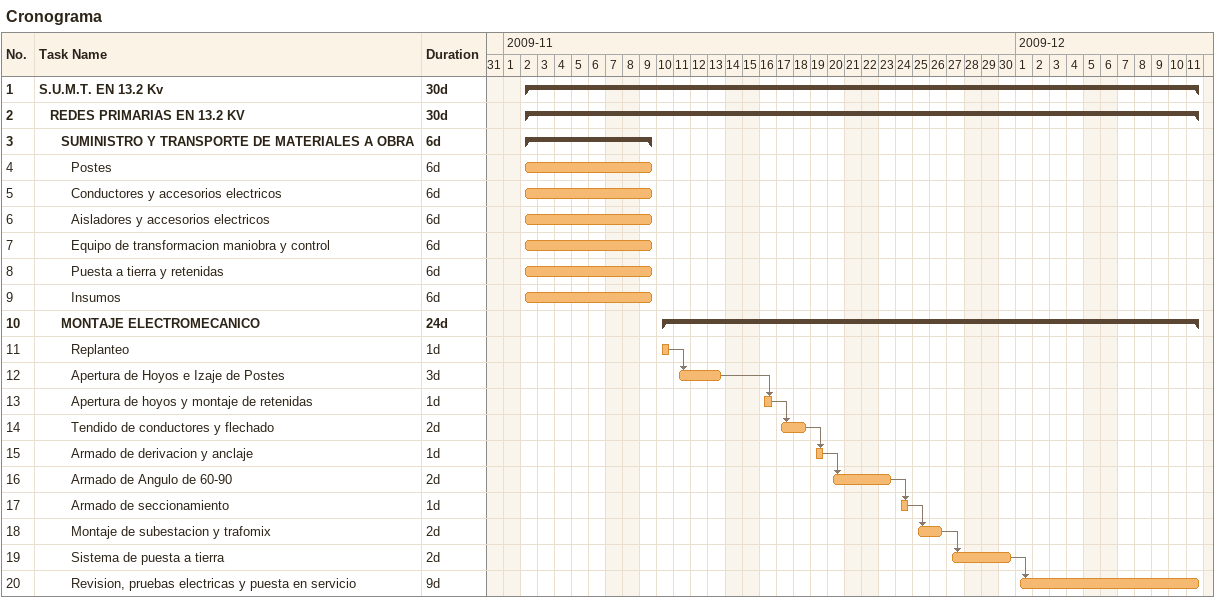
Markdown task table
Cronograma

| ID | Level | Task | Duration | Start | Finish | Predecessors |
|---|---|---|---|---|---|---|
| 1 | 1 | **S.U.M.T. EN 13.2 Kv** | 30d | 2009-11-02 | 2009-12-11 |  |
| 2 | 2 | **REDES PRIMARIAS EN 13.2 KV** | 30d | 2009-11-02 | 2009-12-11 |  |
| 3 | 3 | **SUMINISTRO Y TRANSPORTE DE MATERIALES A OBRA** | 6d | 2009-11-02 | 2009-11-09 |  |
| 4 | 4 | Postes | 6d | 2009-11-02 | 2009-11-09 |  |
| 5 | 4 | Conductores y accesorios electricos | 6d | 2009-11-02 | 2009-11-09 |  |
| 6 | 4 | Aisladores y accesorios electricos | 6d | 2009-11-02 | 2009-11-09 |  |
| 7 | 4 | Equipo de transformacion maniobra y control | 6d | 2009-11-02 | 2009-11-09 |  |
| 8 | 4 | Puesta a tierra y retenidas | 6d | 2009-11-02 | 2009-11-09 |  |
| 9 | 4 | Insumos | 6d | 2009-11-02 | 2009-11-09 |  |
| 10 | 3 | **MONTAJE ELECTROMECANICO** | 24d | 2009-11-10 | 2009-12-11 |  |
| 11 | 4 | Replanteo | 1d | 2009-11-10 | 2009-11-10 |  |
| 12 | 4 | Apertura de Hoyos e Izaje de Postes | 3d | 2009-11-11 | 2009-11-13 | 11 |
| 13 | 4 | Apertura de hoyos y montaje de retenidas | 1d | 2009-11-16 | 2009-11-16 | 12 |
| 14 | 4 | Tendido de conductores y flechado | 2d | 2009-11-17 | 2009-11-18 | 13 |
| 15 | 4 | Armado de derivacion y anclaje | 1d | 2009-11-19 | 2009-11-19 | 14 |
| 16 | 4 | Armado de Angulo de 60-90 | 2d | 2009-11-20 | 2009-11-23 | 15 |
| 17 | 4 | Armado de seccionamiento | 1d | 2009-11-24 | 2009-11-24 | 16 |
| 18 | 4 | Montaje de subestacion y trafomix | 2d | 2009-11-25 | 2009-11-26 | 17 |
| 19 | 4 | Sistema de puesta a tierra | 2d | 2009-11-27 | 2009-11-30 | 18 |
| 20 | 4 | Revision, pruebas electricas y puesta en servicio | 9d | 2009-12-01 | 2009-12-11 | 19 |
